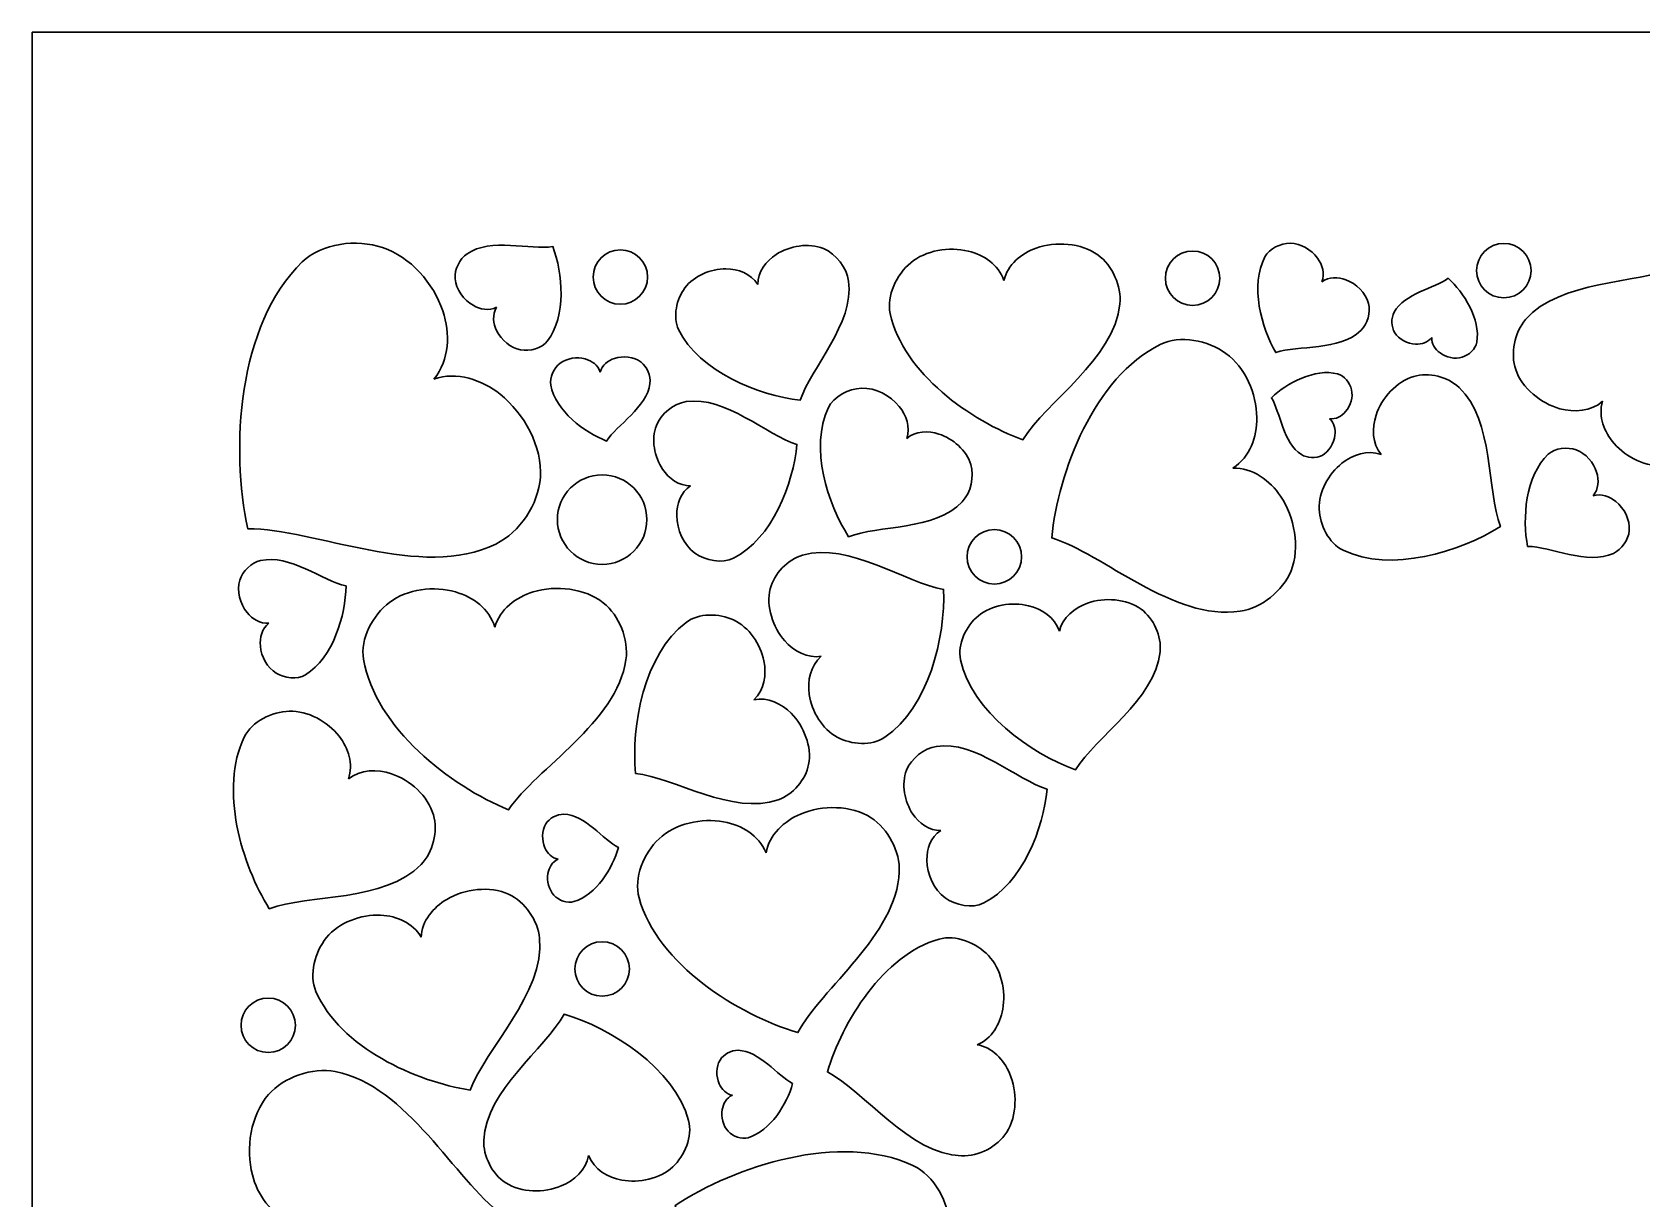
# Model space of a CAD drawing. Header units: millimetres. Extents: x -53 to 54, y -72 to 72.
# Drawn here: x -53.48 to -8.79, y -32.36 to 0.02 of the extents above; entities that cross this region are included whole.
import ezdxf

# ---------------------------------------------------------------- set-up
doc = ezdxf.new("R2010")
doc.units = ezdxf.units.MM
doc.header["$MEASUREMENT"] = 0
doc.layers.add('layer 1', color=7, linetype='Continuous')

msp = doc.modelspace()

# ---------------------------------------------------------------- linework, layer by layer
at = {"layer": 'layer 1', "lineweight": 30}
for points, knots in [([(-53.4818, 0.0166), (-53.4818, 0.0166), (53.7115, 0.0166), (53.7115, 0.0166), (53.7115, 0.0166), (53.7115, 0.0166), (53.7115, -71.8259), (53.7115, -71.8259), (53.7115, -71.8259), (53.7115, -71.8259), (-53.4818, -71.8259), (-53.4818, -71.8259), (-53.4818, -71.8259), (-53.4818, -71.8259), (-53.4818, 0.0166), (-53.4818, 0.0166)], [0, 0, 0, 0, 0.2, 0.2, 0.2, 0.2, 0.4, 0.4, 0.4, 0.4, 0.6, 0.6, 0.6, 0.6, 1, 1, 1, 1]), ([(-42.3305, -9.6146), (-41.8881, -9.0565), (-41.8743, -8.3633), (-42.0853, -7.7198), (-42.0853, -7.7198), (-42.3361, -6.9508), (-42.9867, -6.2124), (-43.7539, -5.9602), (-43.7539, -5.9602), (-44.4708, -5.7231), (-45.442, -5.8293), (-45.9824, -6.3556), (-45.9824, -6.3556), (-47.789, -8.1153), (-47.9749, -11.5535), (-47.4941, -13.7696), (-47.4941, -13.7696), (-45.66, -13.746), (-42.6695, -15.2107), (-40.6093, -14.1898), (-40.6093, -14.1898), (-39.9464, -13.8617), (-39.4257, -13.0831), (-39.3732, -12.3444), (-39.3732, -12.3444), (-39.3139, -11.4903), (-39.8212, -10.5643), (-40.4908, -10.0309), (-40.4908, -10.0309), (-40.9829, -9.6396), (-41.7036, -9.3846), (-42.3305, -9.6146)], [0, 0, 0, 0, 0.1111111, 0.1111111, 0.1111111, 0.1111111, 0.2222222, 0.2222222, 0.2222222, 0.2222222, 0.3333333, 0.3333333, 0.3333333, 0.3333333, 0.4444444, 0.4444444, 0.4444444, 0.4444444, 0.5555556, 0.5555556, 0.5555556, 0.5555556, 0.6666667, 0.6666667, 0.6666667, 0.6666667, 0.7777778, 0.7777778, 0.7777778, 0.7777778, 1, 1, 1, 1]), ([(-40.5902, -7.6165), (-40.7141, -7.8288), (-40.6851, -8.067), (-40.5804, -8.2779), (-40.5804, -8.2779), (-40.4565, -8.5287), (-40.1972, -8.7492), (-39.9217, -8.799), (-39.9217, -8.799), (-39.6642, -8.8445), (-39.3361, -8.7602), (-39.1777, -8.552), (-39.1777, -8.552), (-38.6457, -7.8592), (-38.7519, -6.671), (-39.026, -5.9355), (-39.026, -5.9355), (-39.6543, -6.0346), (-40.7515, -5.6804), (-41.4073, -6.1323), (-41.4073, -6.1323), (-41.6182, -6.277), (-41.7586, -6.5705), (-41.7392, -6.8255), (-41.7392, -6.8255), (-41.7174, -7.1219), (-41.4983, -7.414), (-41.2418, -7.5642), (-41.2418, -7.5642), (-41.0545, -7.6743), (-40.7941, -7.7255), (-40.5913, -7.6165), (-40.5913, -7.6165), (-40.5913, -7.6165), (-40.5902, -7.6165), (-40.5902, -7.6165)], [0, 0, 0, 0, 0.1, 0.1, 0.1, 0.1, 0.2, 0.2, 0.2, 0.2, 0.3, 0.3, 0.3, 0.3, 0.4, 0.4, 0.4, 0.4, 0.5, 0.5, 0.5, 0.5, 0.6, 0.6, 0.6, 0.6, 0.7, 0.7, 0.7, 0.7, 0.8, 0.8, 0.8, 0.8, 1, 1, 1, 1]), ([(-26.5038, -6.8753), (-26.6636, -6.4244), (-27.0534, -6.1697), (-27.4944, -6.0607), (-27.4944, -6.0607), (-28.0225, -5.9284), (-28.6741, -6.036), (-29.0918, -6.3831), (-29.0918, -6.3831), (-29.4816, -6.707), (-29.7684, -7.2982), (-29.6608, -7.7928), (-29.6608, -7.7928), (-29.3024, -9.4491), (-27.4119, -10.7805), (-25.9789, -11.2959), (-25.9789, -11.2959), (-25.3379, -10.2443), (-23.4389, -9.0635), (-23.2847, -7.5268), (-23.2847, -7.5268), (-23.235, -7.0323), (-23.4929, -6.4576), (-23.895, -6.1655), (-23.895, -6.1655), (-24.3596, -5.8265), (-25.068, -5.7852), (-25.6109, -5.9767), (-25.6109, -5.9767), (-26.0092, -6.1171), (-26.4114, -6.4368), (-26.5038, -6.8753)], [0, 0, 0, 0, 0.1111111, 0.1111111, 0.1111111, 0.1111111, 0.2222222, 0.2222222, 0.2222222, 0.2222222, 0.3333333, 0.3333333, 0.3333333, 0.3333333, 0.4444444, 0.4444444, 0.4444444, 0.4444444, 0.5555556, 0.5555556, 0.5555556, 0.5555556, 0.6666667, 0.6666667, 0.6666667, 0.6666667, 0.7777778, 0.7777778, 0.7777778, 0.7777778, 1, 1, 1, 1]), ([(-36.3954, -6.7786), (-36.3954, -7.1963), (-36.7344, -7.5353), (-37.1517, -7.5353), (-37.1517, -7.5353), (-37.5694, -7.5353), (-37.9084, -7.1963), (-37.9084, -6.7786), (-37.9084, -6.7786), (-37.9084, -6.3613), (-37.5694, -6.0237), (-37.1517, -6.0237), (-37.1517, -6.0237), (-36.7344, -6.0237), (-36.3954, -6.3613), (-36.3954, -6.7786)], [0, 0, 0, 0, 0.2, 0.2, 0.2, 0.2, 0.4, 0.4, 0.4, 0.4, 0.6, 0.6, 0.6, 0.6, 1, 1, 1, 1]), ([(-33.3375, -6.9853), (-33.5372, -6.6767), (-33.8737, -6.5553), (-34.2237, -6.5528), (-34.2237, -6.5528), (-34.641, -6.5486), (-35.1095, -6.7454), (-35.3603, -7.0792), (-35.3603, -7.0792), (-35.5935, -7.3907), (-35.7021, -7.8839), (-35.5342, -8.2338), (-35.5342, -8.2338), (-34.9705, -9.4079), (-33.3195, -10.0665), (-32.1564, -10.1963), (-32.1564, -10.1963), (-31.8643, -9.295), (-30.6557, -8.074), (-30.8144, -6.8971), (-30.8144, -6.8971), (-30.8666, -6.5197), (-31.1615, -6.1366), (-31.5143, -5.9891), (-31.5143, -5.9891), (-31.9221, -5.818), (-32.4584, -5.9147), (-32.8302, -6.1545), (-32.8302, -6.1545), (-33.1018, -6.3309), (-33.3456, -6.641), (-33.3375, -6.9853)], [0, 0, 0, 0, 0.1111111, 0.1111111, 0.1111111, 0.1111111, 0.2222222, 0.2222222, 0.2222222, 0.2222222, 0.3333333, 0.3333333, 0.3333333, 0.3333333, 0.4444444, 0.4444444, 0.4444444, 0.4444444, 0.5555556, 0.5555556, 0.5555556, 0.5555556, 0.6666667, 0.6666667, 0.6666667, 0.6666667, 0.7777778, 0.7777778, 0.7777778, 0.7777778, 1, 1, 1, 1]), ([(-20.5108, -6.8118), (-20.5108, -7.2291), (-20.8484, -7.5681), (-21.2658, -7.5681), (-21.2658, -7.5681), (-21.6835, -7.5681), (-22.0225, -7.2291), (-22.0225, -6.8118), (-22.0225, -6.8118), (-22.0225, -6.3941), (-21.6835, -6.0565), (-21.2658, -6.0565), (-21.2658, -6.0565), (-20.8484, -6.0565), (-20.5108, -6.3941), (-20.5108, -6.8118)], [0, 0, 0, 0, 0.2, 0.2, 0.2, 0.2, 0.4, 0.4, 0.4, 0.4, 0.6, 0.6, 0.6, 0.6, 1, 1, 1, 1]), ([(-17.6749, -6.9151), (-17.5877, -6.6795), (-17.6583, -6.4452), (-17.8001, -6.2509), (-17.8001, -6.2509), (-17.9684, -6.0208), (-18.2672, -5.843), (-18.554, -5.843), (-18.554, -5.843), (-18.82, -5.8416), (-19.1354, -5.9834), (-19.2595, -6.2191), (-19.2595, -6.2191), (-19.673, -7.0086), (-19.3601, -8.1844), (-18.9561, -8.8759), (-18.9561, -8.8759), (-18.3416, -8.6681), (-17.1771, -8.8332), (-16.5957, -8.2656), (-16.5957, -8.2656), (-16.4098, -8.0821), (-16.3188, -7.7639), (-16.3819, -7.5103), (-16.3819, -7.5103), (-16.4553, -7.2153), (-16.728, -6.9606), (-17.0106, -6.8545), (-17.0106, -6.8545), (-17.2187, -6.7758), (-17.49, -6.7691), (-17.6749, -6.9151)], [0, 0, 0, 0, 0.1111111, 0.1111111, 0.1111111, 0.1111111, 0.2222222, 0.2222222, 0.2222222, 0.2222222, 0.3333333, 0.3333333, 0.3333333, 0.3333333, 0.4444444, 0.4444444, 0.4444444, 0.4444444, 0.5555556, 0.5555556, 0.5555556, 0.5555556, 0.6666667, 0.6666667, 0.6666667, 0.6666667, 0.7777778, 0.7777778, 0.7777778, 0.7777778, 1, 1, 1, 1]), ([(-11.8692, -6.6008), (-11.8692, -7.0185), (-12.2079, -7.3575), (-12.6255, -7.3575), (-12.6255, -7.3575), (-13.0432, -7.3575), (-13.3823, -7.0185), (-13.3823, -6.6008), (-13.3823, -6.6008), (-13.3823, -6.1835), (-13.0432, -5.8459), (-12.6255, -5.8459), (-12.6255, -5.8459), (-12.2079, -5.8459), (-11.8692, -6.1835), (-11.8692, -6.6008)], [0, 0, 0, 0, 0.2, 0.2, 0.2, 0.2, 0.4, 0.4, 0.4, 0.4, 0.6, 0.6, 0.6, 0.6, 1, 1, 1, 1]), ([(-9.8859, -10.2252), (-10.0086, -10.6606), (-9.846, -11.0712), (-9.5634, -11.3979), (-9.5634, -11.3979), (-9.2272, -11.7877), (-8.6638, -12.0607), (-8.1499, -12.0209), (-8.1499, -12.0209), (-7.6715, -11.9821), (-7.1271, -11.6819), (-6.9398, -11.2395), (-6.9398, -11.2395), (-6.3115, -9.7606), (-7.0485, -7.6965), (-7.8768, -6.5126), (-7.8768, -6.5126), (-8.9475, -6.9786), (-11.0641, -6.8545), (-12.0234, -7.9611), (-12.0234, -7.9611), (-12.332, -8.3178), (-12.4463, -8.9023), (-12.295, -9.3486), (-12.295, -9.3486), (-12.1197, -9.8654), (-11.5947, -10.2845), (-11.0698, -10.4334), (-11.0698, -10.4334), (-10.6839, -10.542), (-10.1974, -10.5145), (-9.8859, -10.2252)], [0, 0, 0, 0, 0.1111111, 0.1111111, 0.1111111, 0.1111111, 0.2222222, 0.2222222, 0.2222222, 0.2222222, 0.3333333, 0.3333333, 0.3333333, 0.3333333, 0.4444444, 0.4444444, 0.4444444, 0.4444444, 0.5555556, 0.5555556, 0.5555556, 0.5555556, 0.6666667, 0.6666667, 0.6666667, 0.6666667, 0.7777778, 0.7777778, 0.7777778, 0.7777778, 1, 1, 1, 1]), ([(-14.6279, -8.4529), (-14.636, -8.6363), (-14.5355, -8.7838), (-14.3951, -8.8857), (-14.3951, -8.8857), (-14.2282, -9.0096), (-13.9816, -9.0664), (-13.783, -9.0043), (-13.783, -9.0043), (-13.5985, -8.9464), (-13.4112, -8.7796), (-13.3766, -8.588), (-13.3766, -8.588), (-13.2623, -7.9498), (-13.7375, -7.2044), (-14.1689, -6.8132), (-14.1689, -6.8132), (-14.5492, -7.0915), (-15.3927, -7.2333), (-15.6711, -7.7544), (-15.6711, -7.7544), (-15.7607, -7.9223), (-15.7536, -8.1622), (-15.6531, -8.3248), (-15.6531, -8.3248), (-15.5388, -8.5122), (-15.2936, -8.6307), (-15.0742, -8.6416), (-15.0742, -8.6416), (-14.913, -8.6501), (-14.7242, -8.5951), (-14.6279, -8.4529)], [0, 0, 0, 0, 0.1111111, 0.1111111, 0.1111111, 0.1111111, 0.2222222, 0.2222222, 0.2222222, 0.2222222, 0.3333333, 0.3333333, 0.3333333, 0.3333333, 0.4444444, 0.4444444, 0.4444444, 0.4444444, 0.5555556, 0.5555556, 0.5555556, 0.5555556, 0.6666667, 0.6666667, 0.6666667, 0.6666667, 0.7777778, 0.7777778, 0.7777778, 0.7777778, 1, 1, 1, 1]), ([(-20.1454, -12.084), (-19.6645, -11.7616), (-19.4814, -11.2271), (-19.4839, -10.6772), (-19.4839, -10.6772), (-19.4881, -10.0185), (-19.8077, -9.2854), (-20.3411, -8.8981), (-20.3411, -8.8981), (-20.8372, -8.5372), (-21.6157, -8.377), (-22.1643, -8.6515), (-22.1643, -8.6515), (-24.0012, -9.5663), (-25.0003, -12.1832), (-25.1781, -14.019), (-25.1781, -14.019), (-23.7518, -14.4572), (-21.7992, -16.3339), (-19.9499, -16.0556), (-19.9499, -16.0556), (-19.3544, -15.966), (-18.7579, -15.4933), (-18.5332, -14.9338), (-18.5332, -14.9338), (-18.2756, -14.2861), (-18.4383, -13.4429), (-18.8238, -12.864), (-18.8238, -12.864), (-19.1078, -12.4382), (-19.6024, -12.0607), (-20.1454, -12.084)], [0, 0, 0, 0, 0.1111111, 0.1111111, 0.1111111, 0.1111111, 0.2222222, 0.2222222, 0.2222222, 0.2222222, 0.3333333, 0.3333333, 0.3333333, 0.3333333, 0.4444444, 0.4444444, 0.4444444, 0.4444444, 0.5555556, 0.5555556, 0.5555556, 0.5555556, 0.6666667, 0.6666667, 0.6666667, 0.6666667, 0.7777778, 0.7777778, 0.7777778, 0.7777778, 1, 1, 1, 1]), ([(-37.7126, -9.4163), (-37.7761, -9.2191), (-37.9416, -9.1048), (-38.1317, -9.0523), (-38.1317, -9.0523), (-38.3575, -8.9891), (-38.6401, -9.029), (-38.8249, -9.1736), (-38.8249, -9.1736), (-38.9971, -9.3087), (-39.1266, -9.561), (-39.0867, -9.7758), (-39.0867, -9.7758), (-38.9502, -10.4937), (-38.1497, -11.092), (-37.5362, -11.3301), (-37.5362, -11.3301), (-37.2484, -10.8839), (-36.4148, -10.396), (-36.3304, -9.7345), (-36.3304, -9.7345), (-36.3029, -9.5211), (-36.4077, -9.2703), (-36.5784, -9.1394), (-36.5784, -9.1394), (-36.7742, -8.9877), (-37.0801, -8.9616), (-37.3172, -9.0385), (-37.3172, -9.0385), (-37.4897, -9.0939), (-37.6671, -9.2276), (-37.7126, -9.4163)], [0, 0, 0, 0, 0.1111111, 0.1111111, 0.1111111, 0.1111111, 0.2222222, 0.2222222, 0.2222222, 0.2222222, 0.3333333, 0.3333333, 0.3333333, 0.3333333, 0.4444444, 0.4444444, 0.4444444, 0.4444444, 0.5555556, 0.5555556, 0.5555556, 0.5555556, 0.6666667, 0.6666667, 0.6666667, 0.6666667, 0.7777778, 0.7777778, 0.7777778, 0.7777778, 1, 1, 1, 1]), ([(-17.4681, -10.7103), (-17.2861, -10.7336), (-17.1305, -10.6426), (-17.0173, -10.5103), (-17.0173, -10.5103), (-16.8811, -10.3519), (-16.8053, -10.1081), (-16.8532, -9.9053), (-16.8532, -9.9053), (-16.8973, -9.7151), (-17.0504, -9.5155), (-17.2392, -9.4671), (-17.2392, -9.4671), (-17.8717, -9.3045), (-18.6545, -9.725), (-19.0789, -10.1286), (-19.0789, -10.1286), (-18.8281, -10.5311), (-18.7484, -11.3884), (-18.2467, -11.7051), (-18.2467, -11.7051), (-18.0855, -11.8071), (-17.8428, -11.818), (-17.6734, -11.7298), (-17.6734, -11.7298), (-17.4762, -11.6279), (-17.3411, -11.3922), (-17.3136, -11.1717), (-17.3136, -11.1717), (-17.2931, -11.0105), (-17.333, -10.8176), (-17.4681, -10.7103)], [0, 0, 0, 0, 0.1111111, 0.1111111, 0.1111111, 0.1111111, 0.2222222, 0.2222222, 0.2222222, 0.2222222, 0.3333333, 0.3333333, 0.3333333, 0.3333333, 0.4444444, 0.4444444, 0.4444444, 0.4444444, 0.5555556, 0.5555556, 0.5555556, 0.5555556, 0.6666667, 0.6666667, 0.6666667, 0.6666667, 0.7777778, 0.7777778, 0.7777778, 0.7777778, 1, 1, 1, 1]), ([(-16.032, -11.7051), (-16.4274, -11.5743), (-16.8105, -11.7051), (-17.1206, -11.9489), (-17.1206, -11.9489), (-17.4928, -12.2414), (-17.7669, -12.7455), (-17.7518, -13.2182), (-17.7518, -13.2182), (-17.738, -13.6578), (-17.4858, -14.1689), (-17.0889, -14.3605), (-17.0889, -14.3605), (-15.7621, -14.9973), (-13.8384, -14.4117), (-12.7208, -13.7047), (-12.7208, -13.7047), (-13.0997, -12.7028), (-12.8958, -10.771), (-13.8673, -9.845), (-13.8673, -9.845), (-14.1813, -9.5472), (-14.7119, -9.4177), (-15.1267, -9.5363), (-15.1267, -9.5363), (-15.6076, -9.6753), (-16.0143, -10.1385), (-16.1727, -10.6122), (-16.1727, -10.6122), (-16.2884, -10.9611), (-16.2842, -11.4074), (-16.032, -11.7051)], [0, 0, 0, 0, 0.1111111, 0.1111111, 0.1111111, 0.1111111, 0.2222222, 0.2222222, 0.2222222, 0.2222222, 0.3333333, 0.3333333, 0.3333333, 0.3333333, 0.4444444, 0.4444444, 0.4444444, 0.4444444, 0.5555556, 0.5555556, 0.5555556, 0.5555556, 0.6666667, 0.6666667, 0.6666667, 0.6666667, 0.7777778, 0.7777778, 0.7777778, 0.7777778, 1, 1, 1, 1]), ([(-35.2019, -12.5705), (-35.4845, -12.7607), (-35.5907, -13.0736), (-35.5878, -13.3974), (-35.5878, -13.3974), (-35.585, -13.7834), (-35.3949, -14.2145), (-35.082, -14.4406), (-35.082, -14.4406), (-34.7899, -14.6515), (-34.3323, -14.7436), (-34.0099, -14.5824), (-34.0099, -14.5824), (-32.9335, -14.0423), (-32.3508, -12.5045), (-32.2488, -11.4254), (-32.2488, -11.4254), (-33.0881, -11.1703), (-34.2374, -10.0707), (-35.3233, -10.2376), (-35.3233, -10.2376), (-35.6732, -10.2912), (-36.0232, -10.5696), (-36.1526, -10.8991), (-36.1526, -10.8991), (-36.3043, -11.2793), (-36.208, -11.7739), (-35.9791, -12.1144), (-35.9791, -12.1144), (-35.8126, -12.3638), (-35.5201, -12.5843), (-35.2019, -12.5705)], [0, 0, 0, 0, 0.1111111, 0.1111111, 0.1111111, 0.1111111, 0.2222222, 0.2222222, 0.2222222, 0.2222222, 0.3333333, 0.3333333, 0.3333333, 0.3333333, 0.4444444, 0.4444444, 0.4444444, 0.4444444, 0.5555556, 0.5555556, 0.5555556, 0.5555556, 0.6666667, 0.6666667, 0.6666667, 0.6666667, 0.7777778, 0.7777778, 0.7777778, 0.7777778, 1, 1, 1, 1]), ([(-29.2033, -11.2585), (-29.0999, -10.9347), (-29.2103, -10.6221), (-29.4128, -10.3699), (-29.4128, -10.3699), (-29.6541, -10.0679), (-30.0701, -9.8474), (-30.456, -9.864), (-30.456, -9.864), (-30.8158, -9.8792), (-31.2317, -10.0887), (-31.3849, -10.4154), (-31.3849, -10.4154), (-31.8974, -11.5065), (-31.4028, -13.075), (-30.8144, -13.9859), (-30.8144, -13.9859), (-29.9984, -13.6662), (-28.4152, -13.819), (-27.6641, -13.0157), (-27.6641, -13.0157), (-27.4228, -12.7564), (-27.3209, -12.3211), (-27.4228, -11.9821), (-27.4228, -11.9821), (-27.5385, -11.5908), (-27.9216, -11.2614), (-28.3118, -11.1361), (-28.3118, -11.1361), (-28.5969, -11.0437), (-28.9623, -11.0507), (-29.2033, -11.2585)], [0, 0, 0, 0, 0.1111111, 0.1111111, 0.1111111, 0.1111111, 0.2222222, 0.2222222, 0.2222222, 0.2222222, 0.3333333, 0.3333333, 0.3333333, 0.3333333, 0.4444444, 0.4444444, 0.4444444, 0.4444444, 0.5555556, 0.5555556, 0.5555556, 0.5555556, 0.6666667, 0.6666667, 0.6666667, 0.6666667, 0.7777778, 0.7777778, 0.7777778, 0.7777778, 1, 1, 1, 1]), ([(-10.148, -12.8517), (-9.9906, -12.6615), (-9.9811, -12.4216), (-10.0499, -12.1973), (-10.0499, -12.1973), (-10.1314, -11.9299), (-10.3519, -11.6692), (-10.6165, -11.5771), (-10.6165, -11.5771), (-10.8631, -11.4903), (-11.1993, -11.5192), (-11.3908, -11.6981), (-11.3908, -11.6981), (-12.029, -12.295), (-12.1172, -13.4842), (-11.9655, -14.2557), (-11.9655, -14.2557), (-11.3301, -14.26), (-10.305, -14.7877), (-9.5842, -14.4487), (-9.5842, -14.4487), (-9.3514, -14.34), (-9.1666, -14.0741), (-9.1433, -13.8176), (-9.1433, -13.8176), (-9.1158, -13.5227), (-9.2851, -13.1988), (-9.514, -13.0087), (-9.514, -13.0087), (-9.682, -12.8711), (-9.93, -12.7772), (-10.148, -12.8517)], [0, 0, 0, 0, 0.1111111, 0.1111111, 0.1111111, 0.1111111, 0.2222222, 0.2222222, 0.2222222, 0.2222222, 0.3333333, 0.3333333, 0.3333333, 0.3333333, 0.4444444, 0.4444444, 0.4444444, 0.4444444, 0.5555556, 0.5555556, 0.5555556, 0.5555556, 0.6666667, 0.6666667, 0.6666667, 0.6666667, 0.7777778, 0.7777778, 0.7777778, 0.7777778, 1, 1, 1, 1]), ([(-36.4172, -13.5117), (-36.4172, -14.1979), (-36.9729, -14.7535), (-37.659, -14.7535), (-37.659, -14.7535), (-38.3452, -14.7535), (-38.9008, -14.1979), (-38.9008, -13.5117), (-38.9008, -13.5117), (-38.9008, -12.8256), (-38.3452, -12.2703), (-37.659, -12.2703), (-37.659, -12.2703), (-36.9729, -12.2703), (-36.4172, -12.8256), (-36.4172, -13.5117)], [0, 0, 0, 0, 0.2, 0.2, 0.2, 0.2, 0.4, 0.4, 0.4, 0.4, 0.6, 0.6, 0.6, 0.6, 1, 1, 1, 1]), ([(-26.0131, -14.5454), (-26.0131, -14.9627), (-26.3521, -15.3003), (-26.7698, -15.3003), (-26.7698, -15.3003), (-27.1872, -15.3003), (-27.5262, -14.9627), (-27.5262, -14.5454), (-27.5262, -14.5454), (-27.5262, -14.1277), (-27.1872, -13.7887), (-26.7698, -13.7887), (-26.7698, -13.7887), (-26.3521, -13.7887), (-26.0131, -14.1277), (-26.0131, -14.5454)], [0, 0, 0, 0, 0.2, 0.2, 0.2, 0.2, 0.4, 0.4, 0.4, 0.4, 0.6, 0.6, 0.6, 0.6, 1, 1, 1, 1]), ([(-31.5736, -17.3041), (-31.8851, -17.5796), (-31.9634, -17.9765), (-31.9084, -18.3681), (-31.9084, -18.3681), (-31.8438, -18.8366), (-31.5461, -19.3269), (-31.1298, -19.5516), (-31.1298, -19.5516), (-30.7428, -19.7612), (-30.1734, -19.7996), (-29.8097, -19.553), (-29.8097, -19.553), (-28.5901, -18.7261), (-28.1298, -16.7707), (-28.1781, -15.4478), (-28.1781, -15.4478), (-29.235, -15.2728), (-30.8017, -14.1234), (-32.0918, -14.4984), (-32.0918, -14.4984), (-32.5067, -14.6184), (-32.8856, -15.0124), (-32.9918, -15.4312), (-32.9918, -15.4312), (-33.1142, -15.9163), (-32.9173, -16.5008), (-32.5878, -16.8755), (-32.5878, -16.8755), (-32.3451, -17.151), (-31.9567, -17.3729), (-31.5736, -17.3041)], [0, 0, 0, 0, 0.1111111, 0.1111111, 0.1111111, 0.1111111, 0.2222222, 0.2222222, 0.2222222, 0.2222222, 0.3333333, 0.3333333, 0.3333333, 0.3333333, 0.4444444, 0.4444444, 0.4444444, 0.4444444, 0.5555556, 0.5555556, 0.5555556, 0.5555556, 0.6666667, 0.6666667, 0.6666667, 0.6666667, 0.7777778, 0.7777778, 0.7777778, 0.7777778, 1, 1, 1, 1]), ([(-46.9085, -16.3851), (-47.1082, -16.5435), (-47.1688, -16.7844), (-47.147, -17.0272), (-47.147, -17.0272), (-47.1219, -17.315), (-46.954, -17.6251), (-46.706, -17.7754), (-46.706, -17.7754), (-46.4756, -17.9158), (-46.1271, -17.9574), (-45.8971, -17.8181), (-45.8971, -17.8181), (-45.1238, -17.3482), (-44.7805, -16.1632), (-44.7696, -15.3515), (-44.7696, -15.3515), (-45.4131, -15.2107), (-46.338, -14.4586), (-47.1399, -14.6487), (-47.1399, -14.6487), (-47.3974, -14.7094), (-47.643, -14.9394), (-47.7202, -15.1931), (-47.7202, -15.1931), (-47.8095, -15.4866), (-47.7075, -15.8503), (-47.5174, -16.0916), (-47.5174, -16.0916), (-47.377, -16.268), (-47.1456, -16.4154), (-46.9085, -16.3851)], [0, 0, 0, 0, 0.1111111, 0.1111111, 0.1111111, 0.1111111, 0.2222222, 0.2222222, 0.2222222, 0.2222222, 0.3333333, 0.3333333, 0.3333333, 0.3333333, 0.4444444, 0.4444444, 0.4444444, 0.4444444, 0.5555556, 0.5555556, 0.5555556, 0.5555556, 0.6666667, 0.6666667, 0.6666667, 0.6666667, 0.7777778, 0.7777778, 0.7777778, 0.7777778, 1, 1, 1, 1]), ([(-40.6368, -16.4994), (-40.797, -15.9783), (-41.2281, -15.6668), (-41.7269, -15.5208), (-41.7269, -15.5208), (-42.321, -15.3444), (-43.0706, -15.434), (-43.5638, -15.8104), (-43.5638, -15.8104), (-44.0242, -16.159), (-44.3812, -16.819), (-44.2831, -17.388), (-44.2831, -17.388), (-43.9568, -19.2955), (-41.8662, -20.9077), (-40.2579, -21.5678), (-40.2579, -21.5678), (-39.4751, -20.3994), (-37.2498, -19.1481), (-36.9975, -17.4018), (-36.9975, -17.4018), (-36.9164, -16.8412), (-37.1821, -16.1741), (-37.6258, -15.8199), (-37.6258, -15.8199), (-38.1398, -15.4107), (-38.9449, -15.3282), (-39.5732, -15.5194), (-39.5732, -15.5194), (-40.0346, -15.6601), (-40.5087, -16.0034), (-40.6368, -16.4994)], [0, 0, 0, 0, 0.1111111, 0.1111111, 0.1111111, 0.1111111, 0.2222222, 0.2222222, 0.2222222, 0.2222222, 0.3333333, 0.3333333, 0.3333333, 0.3333333, 0.4444444, 0.4444444, 0.4444444, 0.4444444, 0.5555556, 0.5555556, 0.5555556, 0.5555556, 0.6666667, 0.6666667, 0.6666667, 0.6666667, 0.7777778, 0.7777778, 0.7777778, 0.7777778, 1, 1, 1, 1]), ([(-24.9647, -16.6109), (-25.1036, -16.2196), (-25.4413, -15.9977), (-25.8258, -15.9025), (-25.8258, -15.9025), (-26.2833, -15.7868), (-26.8495, -15.8792), (-27.2136, -16.1808), (-27.2136, -16.1808), (-27.5526, -16.462), (-27.802, -16.9746), (-27.7096, -17.406), (-27.7096, -17.406), (-27.3995, -18.8447), (-25.7584, -20.005), (-24.5138, -20.4544), (-24.5138, -20.4544), (-23.9557, -19.5407), (-22.3036, -18.5169), (-22.1685, -17.1813), (-22.1685, -17.1813), (-22.1244, -16.7516), (-22.3477, -16.2528), (-22.6963, -15.9977), (-22.6963, -15.9977), (-23.0999, -15.7028), (-23.7162, -15.6658), (-24.1871, -15.8309), (-24.1871, -15.8309), (-24.5332, -15.9537), (-24.8832, -16.2306), (-24.9647, -16.6109)], [0, 0, 0, 0, 0.1111111, 0.1111111, 0.1111111, 0.1111111, 0.2222222, 0.2222222, 0.2222222, 0.2222222, 0.3333333, 0.3333333, 0.3333333, 0.3333333, 0.4444444, 0.4444444, 0.4444444, 0.4444444, 0.5555556, 0.5555556, 0.5555556, 0.5555556, 0.6666667, 0.6666667, 0.6666667, 0.6666667, 0.7777778, 0.7777778, 0.7777778, 0.7777778, 1, 1, 1, 1]), ([(-33.4451, -18.5141), (-33.1487, -18.2234), (-33.0923, -17.8223), (-33.1681, -17.4336), (-33.1681, -17.4336), (-33.2588, -16.9707), (-33.5841, -16.4966), (-34.0113, -16.2955), (-34.0113, -16.2955), (-34.4096, -16.1078), (-34.98, -16.0997), (-35.33, -16.3671), (-35.33, -16.3671), (-36.5015, -17.2586), (-36.8543, -19.2377), (-36.7316, -20.5549), (-36.7316, -20.5549), (-35.6676, -20.6721), (-34.0388, -21.7332), (-32.7723, -21.288), (-32.7723, -21.288), (-32.3645, -21.1448), (-32.0075, -20.7313), (-31.925, -20.3069), (-31.925, -20.3069), (-31.8301, -19.8162), (-32.0587, -19.243), (-32.4086, -18.8859), (-32.4086, -18.8859), (-32.6665, -18.6242), (-33.0648, -18.4259), (-33.4451, -18.5141)], [0, 0, 0, 0, 0.1111111, 0.1111111, 0.1111111, 0.1111111, 0.2222222, 0.2222222, 0.2222222, 0.2222222, 0.3333333, 0.3333333, 0.3333333, 0.3333333, 0.4444444, 0.4444444, 0.4444444, 0.4444444, 0.5555556, 0.5555556, 0.5555556, 0.5555556, 0.6666667, 0.6666667, 0.6666667, 0.6666667, 0.7777778, 0.7777778, 0.7777778, 0.7777778, 1, 1, 1, 1]), ([(-44.7022, -20.7105), (-44.5576, -20.2819), (-44.6994, -19.8631), (-44.964, -19.5227), (-44.964, -19.5227), (-45.2797, -19.1163), (-45.8293, -18.8143), (-46.3433, -18.8281), (-46.3433, -18.8281), (-46.8242, -18.8418), (-47.3837, -19.1149), (-47.5932, -19.5463), (-47.5932, -19.5463), (-48.2946, -20.9903), (-47.6648, -23.0903), (-46.8986, -24.3141), (-46.8986, -24.3141), (-45.8061, -23.9049), (-43.6975, -24.1377), (-42.6833, -23.0822), (-42.6833, -23.0822), (-42.3566, -22.7418), (-42.2134, -22.1632), (-42.3414, -21.7096), (-42.3414, -21.7096), (-42.4889, -21.1846), (-42.9934, -20.7394), (-43.5102, -20.5645), (-43.5102, -20.5645), (-43.8891, -20.4364), (-44.3755, -20.4378), (-44.7022, -20.7105)], [0, 0, 0, 0, 0.1111111, 0.1111111, 0.1111111, 0.1111111, 0.2222222, 0.2222222, 0.2222222, 0.2222222, 0.3333333, 0.3333333, 0.3333333, 0.3333333, 0.4444444, 0.4444444, 0.4444444, 0.4444444, 0.5555556, 0.5555556, 0.5555556, 0.5555556, 0.6666667, 0.6666667, 0.6666667, 0.6666667, 0.7777778, 0.7777778, 0.7777778, 0.7777778, 1, 1, 1, 1]), ([(-28.2568, -22.1396), (-28.539, -22.3298), (-28.6452, -22.6441), (-28.6424, -22.9665), (-28.6424, -22.9665), (-28.6399, -23.3539), (-28.4497, -23.7836), (-28.1368, -24.0097), (-28.1368, -24.0097), (-27.8447, -24.2206), (-27.3872, -24.3141), (-27.0661, -24.1515), (-27.0661, -24.1515), (-25.9884, -23.6114), (-25.4056, -22.0736), (-25.3047, -20.9945), (-25.3047, -20.9945), (-26.1426, -20.7394), (-27.2919, -19.6398), (-28.3778, -19.8067), (-28.3778, -19.8067), (-28.7281, -19.8603), (-29.078, -20.1401), (-29.2075, -20.4681), (-29.2075, -20.4681), (-29.3592, -20.8484), (-29.2625, -21.3444), (-29.0339, -21.6835), (-29.0339, -21.6835), (-28.8671, -21.9329), (-28.575, -22.1534), (-28.2568, -22.1396)], [0, 0, 0, 0, 0.1111111, 0.1111111, 0.1111111, 0.1111111, 0.2222222, 0.2222222, 0.2222222, 0.2222222, 0.3333333, 0.3333333, 0.3333333, 0.3333333, 0.4444444, 0.4444444, 0.4444444, 0.4444444, 0.5555556, 0.5555556, 0.5555556, 0.5555556, 0.6666667, 0.6666667, 0.6666667, 0.6666667, 0.7777778, 0.7777778, 0.7777778, 0.7777778, 1, 1, 1, 1]), ([(-33.1075, -22.7626), (-33.3181, -22.261), (-33.777, -21.9964), (-34.2854, -21.9011), (-34.2854, -21.9011), (-34.8932, -21.7854), (-35.6277, -21.9495), (-36.0796, -22.371), (-36.0796, -22.371), (-36.5015, -22.7654), (-36.788, -23.4544), (-36.6338, -24.0097), (-36.6338, -24.0097), (-36.1198, -25.8674), (-33.8846, -27.2577), (-32.2241, -27.7495), (-32.2241, -27.7495), (-31.5655, -26.5123), (-29.483, -25.0486), (-29.4086, -23.2932), (-29.4086, -23.2932), (-29.3853, -22.728), (-29.7145, -22.0927), (-30.19, -21.7868), (-30.19, -21.7868), (-30.74, -21.4326), (-31.5475, -21.4312), (-32.1511, -21.6835), (-32.1511, -21.6835), (-32.5949, -21.8694), (-33.0302, -22.2581), (-33.1075, -22.7626)], [0, 0, 0, 0, 0.1111111, 0.1111111, 0.1111111, 0.1111111, 0.2222222, 0.2222222, 0.2222222, 0.2222222, 0.3333333, 0.3333333, 0.3333333, 0.3333333, 0.4444444, 0.4444444, 0.4444444, 0.4444444, 0.5555556, 0.5555556, 0.5555556, 0.5555556, 0.6666667, 0.6666667, 0.6666667, 0.6666667, 0.7777778, 0.7777778, 0.7777778, 0.7777778, 1, 1, 1, 1]), ([(-38.88, -22.9362), (-39.0479, -23.0106), (-39.1336, -23.1662), (-39.164, -23.3373), (-39.164, -23.3373), (-39.1982, -23.5426), (-39.1389, -23.7878), (-38.9957, -23.9381), (-38.9957, -23.9381), (-38.8606, -24.0771), (-38.6277, -24.1709), (-38.4418, -24.1159), (-38.4418, -24.1159), (-37.8202, -23.9324), (-37.3641, -23.1732), (-37.2085, -22.6123), (-37.2085, -22.6123), (-37.6273, -22.3975), (-38.1303, -21.7057), (-38.7216, -21.6905), (-38.7216, -21.6905), (-38.9117, -21.6849), (-39.1237, -21.7992), (-39.2232, -21.9604), (-39.2232, -21.9604), (-39.3403, -22.1481), (-39.3361, -22.4194), (-39.2479, -22.6204), (-39.2479, -22.6204), (-39.183, -22.7693), (-39.0493, -22.914), (-38.88, -22.9362)], [0, 0, 0, 0, 0.1111111, 0.1111111, 0.1111111, 0.1111111, 0.2222222, 0.2222222, 0.2222222, 0.2222222, 0.3333333, 0.3333333, 0.3333333, 0.3333333, 0.4444444, 0.4444444, 0.4444444, 0.4444444, 0.5555556, 0.5555556, 0.5555556, 0.5555556, 0.6666667, 0.6666667, 0.6666667, 0.6666667, 0.7777778, 0.7777778, 0.7777778, 0.7777778, 1, 1, 1, 1]), ([(-42.679, -25.1051), (-42.9217, -24.693), (-43.3532, -24.5166), (-43.8079, -24.4933), (-43.8079, -24.4933), (-44.3494, -24.4658), (-44.9696, -24.6944), (-45.3139, -25.1149), (-45.3139, -25.1149), (-45.635, -25.5076), (-45.8032, -26.1415), (-45.6046, -26.6072), (-45.6046, -26.6072), (-44.9365, -28.1643), (-42.8265, -29.1126), (-41.3219, -29.3454), (-41.3219, -29.3454), (-40.8933, -28.1905), (-39.2536, -26.6693), (-39.3954, -25.1315), (-39.3954, -25.1315), (-39.4409, -24.6366), (-39.8032, -24.1226), (-40.2537, -23.912), (-40.2537, -23.912), (-40.7747, -23.6678), (-41.4775, -23.7617), (-41.9735, -24.0538), (-41.9735, -24.0538), (-42.3375, -24.2672), (-42.6723, -24.6574), (-42.679, -25.1051)], [0, 0, 0, 0, 0.1111111, 0.1111111, 0.1111111, 0.1111111, 0.2222222, 0.2222222, 0.2222222, 0.2222222, 0.3333333, 0.3333333, 0.3333333, 0.3333333, 0.4444444, 0.4444444, 0.4444444, 0.4444444, 0.5555556, 0.5555556, 0.5555556, 0.5555556, 0.6666667, 0.6666667, 0.6666667, 0.6666667, 0.7777778, 0.7777778, 0.7777778, 0.7777778, 1, 1, 1, 1]), ([(-27.2507, -28.0885), (-26.833, -27.9107), (-26.6153, -27.5279), (-26.537, -27.1032), (-26.537, -27.1032), (-26.4431, -26.5963), (-26.5835, -25.9856), (-26.9363, -25.6109), (-26.9363, -25.6109), (-27.2658, -25.261), (-27.8405, -25.0239), (-28.3033, -25.1548), (-28.3033, -25.1548), (-29.8482, -25.5901), (-30.9989, -27.4574), (-31.4028, -28.8438), (-31.4028, -28.8438), (-30.3692, -29.3881), (-29.1412, -31.116), (-27.6793, -31.1728), (-27.6793, -31.1728), (-27.208, -31.1905), (-26.6802, -30.9135), (-26.4266, -30.5153), (-26.4266, -30.5153), (-26.1331, -30.0566), (-26.1345, -29.3839), (-26.3479, -28.8808), (-26.3479, -28.8808), (-26.5038, -28.5132), (-26.8291, -28.1506), (-27.2507, -28.0885)], [0, 0, 0, 0, 0.1111111, 0.1111111, 0.1111111, 0.1111111, 0.2222222, 0.2222222, 0.2222222, 0.2222222, 0.3333333, 0.3333333, 0.3333333, 0.3333333, 0.4444444, 0.4444444, 0.4444444, 0.4444444, 0.5555556, 0.5555556, 0.5555556, 0.5555556, 0.6666667, 0.6666667, 0.6666667, 0.6666667, 0.7777778, 0.7777778, 0.7777778, 0.7777778, 1, 1, 1, 1]), ([(-36.9023, -25.9845), (-36.9023, -26.4019), (-37.2413, -26.7395), (-37.659, -26.7395), (-37.659, -26.7395), (-38.0767, -26.7395), (-38.4143, -26.4019), (-38.4143, -25.9845), (-38.4143, -25.9845), (-38.4143, -25.5668), (-38.0767, -25.2278), (-37.659, -25.2278), (-37.659, -25.2278), (-37.2413, -25.2278), (-36.9023, -25.5668), (-36.9023, -25.9845)], [0, 0, 0, 0, 0.2, 0.2, 0.2, 0.2, 0.4, 0.4, 0.4, 0.4, 0.6, 0.6, 0.6, 0.6, 1, 1, 1, 1]), ([(-46.1726, -27.547), (-46.1726, -27.9647), (-46.5116, -28.3037), (-46.9289, -28.3037), (-46.9289, -28.3037), (-47.3466, -28.3037), (-47.6842, -27.9647), (-47.6842, -27.547), (-47.6842, -27.547), (-47.6842, -27.1297), (-47.3466, -26.792), (-46.9289, -26.792), (-46.9289, -26.792), (-46.5116, -26.792), (-46.1726, -27.1297), (-46.1726, -27.547)], [0, 0, 0, 0, 0.2, 0.2, 0.2, 0.2, 0.4, 0.4, 0.4, 0.4, 0.6, 0.6, 0.6, 0.6, 1, 1, 1, 1]), ([(-38.0365, -31.163), (-37.8724, -31.557), (-37.5115, -31.7666), (-37.1118, -31.8438), (-37.1118, -31.8438), (-36.6352, -31.9362), (-36.0563, -31.8092), (-35.6993, -31.4787), (-35.6993, -31.4787), (-35.3674, -31.1714), (-35.1384, -30.6299), (-35.2584, -30.1928), (-35.2584, -30.1928), (-35.6581, -28.7295), (-37.411, -27.6285), (-38.7159, -27.2355), (-38.7159, -27.2355), (-39.2384, -28.207), (-40.8809, -29.3522), (-40.9455, -30.7329), (-40.9455, -30.7329), (-40.9663, -31.1781), (-40.7088, -31.6784), (-40.3352, -31.9211), (-40.3352, -31.9211), (-39.9037, -32.2022), (-39.2684, -32.2047), (-38.7932, -32.0079), (-38.7932, -32.0079), (-38.4432, -31.8632), (-38.0986, -31.5598), (-38.0365, -31.163)], [0, 0, 0, 0, 0.1111111, 0.1111111, 0.1111111, 0.1111111, 0.2222222, 0.2222222, 0.2222222, 0.2222222, 0.3333333, 0.3333333, 0.3333333, 0.3333333, 0.4444444, 0.4444444, 0.4444444, 0.4444444, 0.5555556, 0.5555556, 0.5555556, 0.5555556, 0.6666667, 0.6666667, 0.6666667, 0.6666667, 0.7777778, 0.7777778, 0.7777778, 0.7777778, 1, 1, 1, 1]), ([(-34.0416, -29.4873), (-34.2099, -29.5617), (-34.2953, -29.7176), (-34.3256, -29.8884), (-34.3256, -29.8884), (-34.3598, -30.0937), (-34.302, -30.3403), (-34.1573, -30.4892), (-34.1573, -30.4892), (-34.0222, -30.6285), (-33.7894, -30.722), (-33.6035, -30.667), (-33.6035, -30.667), (-32.9819, -30.4835), (-32.5271, -29.7257), (-32.3702, -29.1648), (-32.3702, -29.1648), (-32.7889, -28.95), (-33.292, -28.2568), (-33.8832, -28.2416), (-33.8832, -28.2416), (-34.0734, -28.236), (-34.2854, -28.3506), (-34.3863, -28.5132), (-34.3863, -28.5132), (-34.502, -28.6992), (-34.4978, -28.9704), (-34.4096, -29.1719), (-34.4096, -29.1719), (-34.3447, -29.3208), (-34.2124, -29.4654), (-34.0416, -29.4873)], [0, 0, 0, 0, 0.1111111, 0.1111111, 0.1111111, 0.1111111, 0.2222222, 0.2222222, 0.2222222, 0.2222222, 0.3333333, 0.3333333, 0.3333333, 0.3333333, 0.4444444, 0.4444444, 0.4444444, 0.4444444, 0.5555556, 0.5555556, 0.5555556, 0.5555556, 0.6666667, 0.6666667, 0.6666667, 0.6666667, 0.7777778, 0.7777778, 0.7777778, 0.7777778, 1, 1, 1, 1]), ([(-46.2964, -32.9752), (-46.9057, -33.1322), (-47.286, -33.6144), (-47.4818, -34.1796), (-47.4818, -34.1796), (-47.7146, -34.8562), (-47.6497, -35.7244), (-47.2433, -36.3114), (-47.2433, -36.3114), (-46.8644, -36.8614), (-46.1243, -37.3048), (-45.4628, -37.2223), (-45.4628, -37.2223), (-43.2498, -36.9453), (-41.282, -34.6219), (-40.4385, -32.8044), (-40.4385, -32.8044), (-41.7435, -31.841), (-43.0692, -29.2132), (-45.0659, -28.8315), (-45.0659, -28.8315), (-45.7094, -28.7087), (-46.4908, -28.9803), (-46.9222, -29.4721), (-46.9222, -29.4721), (-47.4211, -30.0425), (-47.5576, -30.9661), (-47.3699, -31.7006), (-47.3699, -31.7006), (-47.2323, -32.2379), (-46.8616, -32.803), (-46.2964, -32.9752)], [0, 0, 0, 0, 0.1111111, 0.1111111, 0.1111111, 0.1111111, 0.2222222, 0.2222222, 0.2222222, 0.2222222, 0.3333333, 0.3333333, 0.3333333, 0.3333333, 0.4444444, 0.4444444, 0.4444444, 0.4444444, 0.5555556, 0.5555556, 0.5555556, 0.5555556, 0.6666667, 0.6666667, 0.6666667, 0.6666667, 0.7777778, 0.7777778, 0.7777778, 0.7777778, 1, 1, 1, 1]), ([(-30.5594, -35.4859), (-29.9586, -35.6732), (-29.3825, -35.4626), (-28.9182, -35.0848), (-28.9182, -35.0848), (-28.364, -34.6315), (-27.9633, -33.8599), (-27.9989, -33.1459), (-27.9989, -33.1459), (-28.0335, -32.4806), (-28.4289, -31.7129), (-29.0354, -31.4346), (-29.0354, -31.4346), (-31.0638, -30.5071), (-33.9591, -31.4484), (-35.6319, -32.5522), (-35.6319, -32.5522), (-35.0283, -34.0568), (-35.2834, -36.9894), (-33.7841, -38.3632), (-33.7841, -38.3632), (-33.3015, -38.8055), (-32.494, -38.9876), (-31.8685, -38.7946), (-31.8685, -38.7946), (-31.145, -38.5713), (-30.5428, -37.859), (-30.3166, -37.1355), (-30.3166, -37.1355), (-30.1515, -36.6049), (-30.1695, -35.9297), (-30.5594, -35.4859)], [0, 0, 0, 0, 0.1111111, 0.1111111, 0.1111111, 0.1111111, 0.2222222, 0.2222222, 0.2222222, 0.2222222, 0.3333333, 0.3333333, 0.3333333, 0.3333333, 0.4444444, 0.4444444, 0.4444444, 0.4444444, 0.5555556, 0.5555556, 0.5555556, 0.5555556, 0.6666667, 0.6666667, 0.6666667, 0.6666667, 0.7777778, 0.7777778, 0.7777778, 0.7777778, 1, 1, 1, 1])]:
    msp.add_open_spline(points, degree=3, knots=knots, dxfattribs=at)

doc.saveas('drawing.dxf')
